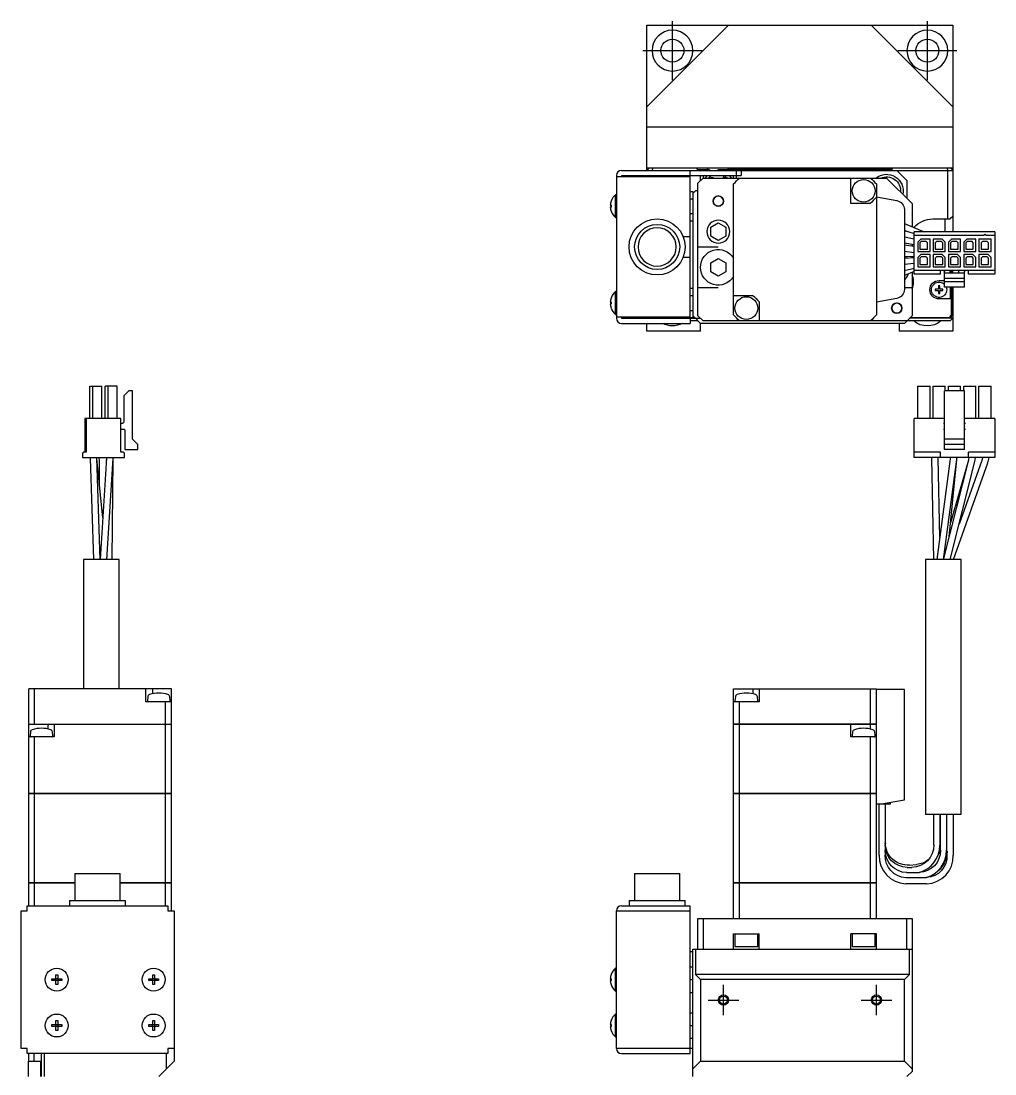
# Model space of a CAD drawing. Extents: x 0 to 511, y -8 to 480.
# Drawn here: x 28.5 to 219.5, y 273.6 to 480.1 of the extents above; entities that cross this region are included whole.
import ezdxf

# ---------------------------------------------------------------- set-up
doc = ezdxf.new("R2010")
doc.units = 0
doc.header["$LTSCALE"] = 0.5
doc.linetypes.add('CENTER', pattern=[50.8, 31.75, -6.35, 6.35, -6.35])
for name, color, linetype in [('MSM_CENTER', 1, 'CENTER'), ('MSM_CONTINUOUS', 7, 'CONTINUOUS'), ('MSM_NARROW', 5, 'CONTINUOUS')]:
    doc.layers.add(name, color=color, linetype=linetype)

msp = doc.modelspace()

# ---------------------------------------------------------------- linework, layer by layer
at = {"layer": 'MSM_CENTER'}
for p, q in [((156.25, 468.45), (156.25, 480.05)), ((206.25, 468.45), (206.25, 480.05)), ((150.45, 474.25), (162.05, 474.25)), ((200.45, 474.25), (212.05, 474.25)), ((166.25, 285.05), (166.25, 291.05)), ((196.25, 285.05), (196.25, 291.05)), ((163.25, 288.05), (169.25, 288.05)), ((193.25, 288.05), (199.25, 288.05))]:
    msp.add_line(p, q, dxfattribs=at)
at = {"layer": 'MSM_CONTINUOUS'}
for p, q in [((151.25, 463.25), (167.25, 479.25)), ((151.25, 450.75), (151.25, 479.25)), ((151.25, 479.25), (211.25, 479.25)), ((195.25, 479.25), (211.25, 463.25)), ((211.25, 479.25), (211.25, 438.72)), ((211.25, 459.25), (151.25, 459.25)), ((146.25, 450.75), (211.25, 450.75)), ((151.25, 451.25), (211.25, 451.25)), ((152.25, 450.75), (152.46, 451.25)), ((159.75, 449.75), (159.75, 450.75)), ((161.25, 450.95), (160.95, 451.25)), ((161.25, 450.95), (161.25, 450.75)), ((161.25, 450.95), (163.45, 450.95)), ((162.95, 451.25), (163.25, 450.95)), ((163.45, 450.95), (163.65, 450.75)), ((166.95, 450.85), (165.15, 450.85)), ((165.15, 450.85), (165.15, 450.75)), ((167.05, 450.95), (166.85, 450.75)), ((199.25, 450.95), (167.05, 450.95)), ((168.55, 450.95), (168.35, 450.75)), ((168.55, 450.95), (168.35, 450.75)), ((168.75, 450.75), (168.75, 449.25)), ((169.75, 450.75), (169.75, 449.75)), ((199.25, 450.95), (199.55, 451.25)), ((202.25, 448.75), (200.25, 450.75)), ((210.05, 451.25), (210.25, 450.75)), ((210.25, 441.25), (210.25, 450.75)), ((145.25, 449.75), (145.25, 421.75)), ((145.25, 449.55), (159.75, 449.55)), ((146.25, 449.75), (169.75, 449.75)), ((146.25, 449.75), (146.25, 449.55)), ((151.25, 449.55), (151.25, 449.75)), ((152.25, 449.75), (152.05, 449.55)), ((159.75, 421.95), (159.75, 449.55)), ((162.25, 449.25), (161.25, 448.25)), ((161.25, 422.25), (161.25, 448.25)), ((161.75, 448.75), (161.75, 449.75)), ((162.25, 449.75), (162.25, 449.25)), ((162.25, 449.25), (198.25, 449.25)), ((162.65, 449.25), (163.15, 449.75)), ((163.82, 449.75), (163.35, 449.25)), ((163.75, 449.75), (163.75, 449.68)), ((166.34, 449.46), (166.45, 449.35)), ((166.75, 449.35), (166.45, 449.35)), ((166.45, 449.35), (166.45, 449.34)), ((166.75, 449.34), (166.75, 449.75)), ((167.35, 449.75), (167.85, 449.25)), ((168.25, 449.25), (168.25, 449.75)), ((191.25, 444.25), (191.25, 449.25)), ((203.25, 444.25), (198.25, 449.25)), ((202.25, 448.75), (202.25, 445.25)), ((159.75, 446.64), (160.25, 446.64)), ((160.75, 446.75), (160.25, 446.25)), ((160.25, 446.64), (160.25, 421.87)), ((161.25, 446.75), (160.75, 446.75)), ((168.25, 422.41), (168.25, 448.1)), ((196.25, 448.1), (196.25, 422.41)), ((144.22, 444.73), (144.22, 444.73)), ((145.07, 441.5), (145.07, 446)), ((145.25, 446), (145.07, 446)), ((159.75, 445.2), (160.25, 445.2)), ((195, 444.25), (191.25, 444.25)), ((196.25, 445.55), (200.27, 444.84)), ((203.25, 444.25), (203.25, 439.72)), ((144.06, 443.93), (144.22, 443.93)), ((144.22, 443.57), (144.06, 443.57)), ((144.22, 443.93), (144.22, 443.57)), ((144.22, 442.78), (144.22, 442.78)), ((159.75, 442.31), (160.25, 442.31)), ((201.75, 443.07), (201.75, 427.43)), ((145.07, 441.5), (145.25, 441.5)), ((159.75, 440.87), (160.25, 440.87)), ((163.75, 439.62), (165.25, 440.48)), ((165.25, 440.48), (166.75, 439.62)), ((201.75, 440.36), (205.6, 438.72)), ((207.35, 441.25), (210.75, 441.25)), ((209.75, 438.72), (209.75, 441.25)), ((211.25, 441.75), (210.75, 441.25)), ((163.75, 437.89), (163.75, 439.62)), ((165.25, 437.02), (163.75, 437.89)), ((166.75, 437.89), (165.25, 437.02)), ((166.75, 439.62), (166.75, 437.89)), ((201.75, 438.99), (203.65, 438.38)), ((201.77, 439.05), (202.38, 438.78)), ((219.5, 438.72), (203.65, 438.72)), ((203.65, 430.44), (203.65, 438.72)), ((217.42, 438.01), (203.65, 438.01)), ((217.42, 438.01), (217.42, 438.11)), ((217.72, 438.11), (217.72, 438.01)), ((219.5, 438.01), (217.72, 438.01)), ((219.5, 438.72), (219.5, 430.44)), ((159.75, 437.75), (158.38, 437.75)), ((161.25, 435.75), (165.25, 435.75)), ((201.75, 437.73), (203.65, 437.37)), ((203.65, 436.14), (201.75, 436.51)), ((203.65, 435.85), (201.75, 436.13)), ((203.25, 436.22), (203.25, 435.91)), ((204.97, 437.28), (204.37, 436.68)), ((204.37, 436.68), (204.37, 434.88)), ((205.04, 436.83), (204.79, 436.58)), ((204.79, 436.58), (204.79, 435.33)), ((206.77, 437.28), (204.97, 437.28)), ((206.01, 436.83), (205.04, 436.83)), ((206.26, 436.58), (206.01, 436.83)), ((206.26, 435.33), (206.26, 436.58)), ((206.77, 434.88), (206.77, 437.28)), ((209.17, 437.28), (207.37, 437.28)), ((207.37, 437.28), (207.37, 434.88)), ((208.04, 436.83), (207.79, 436.58)), ((207.79, 436.58), (207.79, 435.33)), ((209.01, 436.83), (208.04, 436.83)), ((209.26, 436.58), (209.01, 436.83)), ((209.17, 437.28), (209.77, 436.68)), ((209.26, 435.33), (209.26, 436.58)), ((209.77, 434.88), (209.77, 436.68)), ((210.97, 437.28), (210.37, 436.68)), ((210.37, 436.68), (210.37, 434.88)), ((211.04, 436.83), (210.79, 436.58)), ((210.79, 436.58), (210.79, 435.33)), ((212.77, 437.28), (210.97, 437.28)), ((212.01, 436.83), (211.04, 436.83)), ((212.26, 436.58), (212.01, 436.83)), ((212.26, 435.33), (212.26, 436.58)), ((212.77, 434.88), (212.77, 437.28)), ((213.97, 437.28), (213.37, 436.68)), ((213.37, 436.68), (213.37, 434.88)), ((214.04, 436.83), (213.79, 436.58)), ((213.79, 436.58), (213.79, 435.33)), ((215.77, 437.28), (213.97, 437.28)), ((215.01, 436.83), (214.04, 436.83)), ((215.26, 436.58), (215.01, 436.83)), ((215.26, 435.33), (215.26, 436.58)), ((215.77, 434.88), (215.77, 437.28)), ((218.77, 437.28), (216.37, 437.28)), ((216.37, 437.28), (216.37, 434.88)), ((217.04, 436.83), (216.79, 436.58)), ((216.79, 436.58), (216.79, 435.33)), ((218.01, 436.83), (217.04, 436.83)), ((218.26, 436.58), (218.01, 436.83)), ((218.26, 435.33), (218.26, 436.58)), ((218.77, 434.88), (218.77, 437.28)), ((158.38, 433.75), (159.75, 433.75)), ((201.75, 434.92), (203.65, 434.64)), ((203.65, 433.88), (201.75, 433.84)), ((201.75, 433.52), (203.65, 433.68)), ((203.25, 433.65), (203.25, 433.87)), ((203.48, 433.88), (203.48, 433.67)), ((204.37, 434.88), (206.77, 434.88)), ((204.37, 433.68), (204.97, 434.28)), ((204.37, 433.68), (204.37, 431.88)), ((204.79, 435.33), (206.26, 435.33)), ((205.04, 433.83), (204.79, 433.58)), ((206.77, 434.28), (204.97, 434.28)), ((206.01, 433.83), (205.04, 433.83)), ((206.26, 433.58), (206.01, 433.83)), ((206.77, 431.88), (206.77, 434.28)), ((207.37, 434.88), (209.77, 434.88)), ((209.17, 434.28), (207.37, 434.28)), ((207.37, 434.28), (207.37, 431.88)), ((207.79, 435.33), (209.26, 435.33)), ((208.04, 433.83), (207.79, 433.58)), ((209.01, 433.83), (208.04, 433.83)), ((209.26, 433.58), (209.01, 433.83)), ((209.77, 433.68), (209.17, 434.28)), ((209.77, 431.88), (209.77, 433.68)), ((210.37, 434.88), (212.77, 434.88)), ((210.37, 434.28), (210.37, 431.88)), ((212.17, 434.28), (210.37, 434.28)), ((210.79, 435.33), (212.26, 435.33)), ((211.04, 433.83), (210.79, 433.58)), ((212.01, 433.83), (211.04, 433.83)), ((212.26, 433.58), (212.01, 433.83)), ((212.77, 433.68), (212.17, 434.28)), ((212.77, 431.88), (212.77, 433.68)), ((213.37, 434.88), (215.77, 434.88)), ((213.37, 434.28), (213.37, 431.88)), ((215.17, 434.28), (213.37, 434.28)), ((213.79, 435.33), (215.26, 435.33)), ((214.04, 433.83), (213.79, 433.58)), ((215.01, 433.83), (214.04, 433.83)), ((215.26, 433.58), (215.01, 433.83)), ((215.77, 433.68), (215.17, 434.28)), ((215.77, 431.88), (215.77, 433.68)), ((216.37, 434.88), (218.77, 434.88)), ((216.37, 434.28), (216.37, 431.88)), ((218.17, 434.28), (216.37, 434.28)), ((216.79, 435.33), (218.26, 435.33)), ((217.04, 433.83), (216.79, 433.58)), ((218.01, 433.83), (217.04, 433.83)), ((218.26, 433.58), (218.01, 433.83)), ((218.77, 433.68), (218.17, 434.28)), ((218.77, 431.88), (218.77, 433.68)), ((163.75, 432.62), (165.25, 433.48)), ((163.75, 430.89), (163.75, 432.62)), ((165.25, 433.48), (166.75, 432.62)), ((166.75, 432.62), (166.75, 430.89)), ((203.65, 432.48), (201.75, 432.32)), ((204.37, 431.88), (206.77, 431.88)), ((204.79, 433.58), (204.79, 432.33)), ((204.79, 432.33), (206.26, 432.33)), ((206.26, 432.33), (206.26, 433.58)), ((207.37, 431.88), (209.77, 431.88)), ((207.79, 433.58), (207.79, 432.33)), ((207.79, 432.33), (209.26, 432.33)), ((209.26, 432.33), (209.26, 433.58)), ((210.37, 431.88), (212.77, 431.88)), ((210.79, 433.58), (210.79, 432.33)), ((210.79, 432.33), (212.26, 432.33)), ((212.26, 432.33), (212.26, 433.58)), ((213.37, 431.88), (215.77, 431.88)), ((213.79, 433.58), (213.79, 432.33)), ((213.79, 432.33), (215.26, 432.33)), ((215.26, 432.33), (215.26, 433.58)), ((216.37, 431.88), (218.77, 431.88)), ((216.79, 433.58), (216.79, 432.33)), ((216.79, 432.33), (218.26, 432.33)), ((218.26, 432.33), (218.26, 433.58)), ((165.25, 430.02), (163.75, 430.89)), ((166.75, 430.89), (165.25, 430.02)), ((203.65, 431.5), (201.75, 431.09)), ((203.65, 430.96), (201.75, 430.15)), ((203.25, 430.79), (203.25, 422.25)), ((219.5, 431.15), (203.65, 431.15)), ((208.84, 430.44), (203.65, 430.44)), ((208.84, 430.44), (208.84, 431.15)), ((209.64, 427.87), (209.64, 430.9)), ((213.5, 430.59), (209.64, 430.59)), ((213.5, 429.59), (209.64, 429.59)), ((210.75, 430.59), (210.75, 431.15)), ((211, 430.59), (211, 431.15)), ((211.05, 430.9), (211, 430.9)), ((211.05, 430.59), (211.05, 431.15)), ((211.25, 430.59), (211.25, 431.15)), ((212.4, 430.59), (212.4, 431.15)), ((213.5, 427.87), (213.5, 430.9)), ((214.3, 430.44), (214.3, 431.15)), ((219.5, 430.44), (214.3, 430.44)), ((159.75, 427.64), (160.25, 427.64)), ((165.25, 427.75), (161.25, 427.75)), ((203.25, 427.75), (201.75, 427.75)), ((203.48, 429.49), (203.48, 428.32)), ((208.43, 427.48), (207.8, 427.48)), ((207.8, 427.48), (207.8, 427.23)), ((208.68, 428.1), (208.43, 428.1)), ((208.43, 428.1), (208.43, 427.48)), ((208.55, 429.15), (209.64, 429.15)), ((208.68, 427.48), (208.68, 428.1)), ((209.3, 427.48), (208.68, 427.48)), ((209.3, 427.23), (209.3, 427.48)), ((213.5, 428.89), (209.64, 428.89)), ((213.5, 427.87), (209.64, 427.87)), ((210.8, 425.55), (210.8, 427.87)), ((211.05, 422.25), (211.05, 427.87)), ((211.25, 427.87), (211.25, 419.25)), ((144.22, 425.73), (144.22, 425.73)), ((145.07, 422.5), (145.07, 427)), ((145.25, 427), (145.07, 427)), ((159.75, 426.2), (160.25, 426.2)), ((168.25, 426.25), (172, 426.25)), ((200.27, 425.66), (196.25, 424.95)), ((207.8, 427.23), (208.43, 427.23)), ((208.43, 427.23), (208.43, 426.6)), ((208.43, 426.6), (208.68, 426.6)), ((211, 425.55), (208.55, 425.55)), ((208.68, 426.6), (208.68, 427.23)), ((208.68, 427.23), (209.3, 427.23)), ((211, 422.35), (211, 425.55)), ((144.06, 424.93), (144.22, 424.93)), ((144.22, 424.57), (144.06, 424.57)), ((144.22, 424.93), (144.22, 424.57)), ((144.22, 423.78), (144.22, 423.78)), ((173.25, 425), (173.25, 421.25)), ((145.07, 422.5), (145.25, 422.5)), ((159.75, 421.95), (145.25, 421.95)), ((146.25, 421.95), (146.25, 421.75)), ((146.25, 421.87), (160.25, 421.87)), ((146.25, 421.75), (161.75, 421.75)), ((151.25, 421.87), (151.25, 421.75)), ((151.95, 421.75), (151.84, 421.87)), ((152, 421.85), (151.99, 421.87)), ((160.65, 421.85), (152, 421.85)), ((159.75, 423.31), (160.25, 423.31)), ((159.75, 421.75), (159.75, 420.75)), ((160.25, 422.25), (160.75, 421.75)), ((160.75, 421.75), (161.75, 420.75)), ((161.25, 422.25), (162.25, 421.25)), ((201.75, 420.75), (203.25, 422.25)), ((211.25, 421.75), (202.75, 421.75)), ((210.5, 421.85), (202.85, 421.85)), ((210.5, 421.85), (211, 422.35)), ((210.55, 421.75), (211.05, 422.25)), ((210.75, 421.25), (211.25, 421.75)), ((146.25, 420.75), (159.75, 420.75)), ((151.25, 419.25), (151.25, 420.75)), ((161.75, 419.25), (151.25, 419.25)), ((161.25, 421.25), (159.75, 421.25)), ((161.75, 419.25), (161.75, 420.75)), ((201.75, 420.75), (161.75, 420.75)), ((210.75, 421.25), (162.25, 421.25)), ((200.75, 420.75), (200.75, 419.25)), ((211.25, 419.25), (200.75, 419.25)), ((41.97, 402.1), (41.97, 408.45)), ((41.97, 408.45), (44.37, 408.45)), ((42.57, 402.1), (42.57, 408.45)), ((44.37, 402.1), (44.37, 408.45)), ((44.97, 402.1), (44.97, 408.45)), ((47.37, 408.45), (44.97, 408.45)), ((45.57, 402.1), (45.57, 408.45)), ((47.37, 402.1), (47.37, 408.45)), ((49.66, 407.56), (48.66, 406.56)), ((50.36, 407.56), (49.66, 407.56)), ((50.36, 398.02), (50.36, 407.56)), ((204.37, 402.1), (204.37, 408.45)), ((204.37, 408.45), (206.77, 408.45)), ((206.77, 402.1), (206.77, 408.45)), ((207.37, 402.1), (207.37, 408.45)), ((207.37, 408.45), (209.77, 408.45)), ((209.64, 396), (209.64, 407.56)), ((213.5, 407.56), (209.64, 407.56)), ((209.77, 407.56), (209.77, 408.45)), ((210.37, 408.45), (212.77, 408.45)), ((210.37, 407.56), (210.37, 408.45)), ((212.77, 407.56), (212.77, 408.45)), ((213.37, 407.56), (213.37, 408.45)), ((213.37, 408.45), (215.77, 408.45)), ((213.5, 396), (213.5, 407.56)), ((215.77, 402.1), (215.77, 408.45)), ((216.37, 408.45), (218.77, 408.45)), ((216.37, 402.1), (216.37, 408.45)), ((218.77, 402.1), (218.77, 408.45)), ((48.66, 406.56), (48.66, 401.43)), ((48.1, 402.1), (40.99, 402.1)), ((40.99, 402.1), (40.99, 395.47)), ((41.24, 402.1), (41.24, 395.47)), ((48.1, 395.47), (48.1, 402.1)), ((48.38, 401.15), (48.1, 401.15)), ((203.65, 394.45), (203.65, 402.1)), ((209.64, 402.1), (203.65, 402.1)), ((209.64, 401.15), (209.39, 401.15)), ((219.5, 402.1), (213.5, 402.1)), ((213.75, 401.15), (213.5, 401.15)), ((219.5, 402.1), (219.5, 394.45)), ((48.1, 400), (48.7, 400)), ((48.85, 399.85), (48.85, 396)), ((209.39, 400), (209.64, 400)), ((213.5, 400), (213.75, 400)), ((51.38, 397), (50.36, 398.02)), ((51.38, 396), (51.38, 397)), ((213.5, 398.02), (209.64, 398.02)), ((213.5, 397), (209.64, 397)), ((40.53, 395.17), (40.53, 394.45)), ((40.53, 394.45), (48.81, 394.45)), ((41.24, 395.47), (40.83, 395.47)), ((42.05, 394.45), (42.06, 394.33)), ((43.35, 394.38), (43.35, 394.45)), ((43.38, 394.17), (43.36, 394.45)), ((43.86, 393.78), (43.85, 394.45)), ((45.24, 394.45), (45.2, 393.67)), ((45.25, 394.45), (45.24, 394.33)), ((46.54, 394.25), (46.55, 394.45)), ((46.55, 394.12), (46.55, 394.45)), ((48.51, 395.47), (48.1, 395.47)), ((48.81, 394.45), (48.81, 395.17)), ((48.85, 396), (51.38, 396)), ((208.84, 395.47), (203.65, 395.47)), ((219.5, 394.45), (203.65, 394.45)), ((207.05, 394.45), (207.05, 394.34)), ((207.05, 394.45), (207.06, 394.27)), ((208.36, 394.3), (208.35, 394.45)), ((208.84, 394.45), (208.84, 395.47)), ((213.5, 396), (209.64, 396)), ((210.74, 394.45), (210.71, 394.21)), ((212, 394.04), (212.04, 394.45)), ((212.02, 394.04), (212.04, 394.45)), ((214.4, 394.45), (214.29, 393.96)), ((219.5, 395.47), (214.3, 395.47)), ((214.3, 394.45), (214.3, 395.47)), ((214.41, 394.45), (214.32, 394.01)), ((215.58, 393.69), (215.72, 394.45)), ((217.07, 394.45), (216.9, 393.85)), ((218.12, 393.41), (218.39, 394.45)), ((218.13, 393.42), (218.39, 394.45)), ((42.06, 394.33), (42.7, 374.45)), ((44, 374.45), (43.35, 394.38)), ((44.51, 382.6), (43.38, 394.17)), ((43.89, 388.93), (43.86, 393.78)), ((45.24, 394.33), (44, 374.47)), ((45.3, 374.45), (46.54, 394.25)), ((46.4, 374.45), (46.55, 394.12)), ((207.05, 394.34), (207.45, 374.45)), ((210.71, 394.21), (208.1, 374.45)), ((208.67, 378.75), (208.36, 394.3)), ((209.41, 374.45), (212, 394.04)), ((214.32, 394.01), (209.44, 374.67)), ((210.5, 378.87), (212.02, 394.04)), ((210.72, 374.45), (215.58, 393.69)), ((214.29, 393.96), (210.77, 381.63)), ((211.39, 374.45), (218.13, 393.42)), ((216.9, 393.85), (212.47, 381.38)), ((47.77, 374.45), (40.77, 374.45)), ((40.77, 374.45), (40.77, 349.05)), ((47.77, 349.05), (47.77, 374.45)), ((212.9, 374.45), (205.9, 374.45)), ((205.9, 374.45), (205.9, 324.45)), ((212.9, 324.45), (212.9, 374.45)), ((30, 342.16), (30, 349.05)), ((58, 349.05), (30, 349.05)), ((31.15, 342.16), (31.15, 349.05)), ((53, 346.55), (53, 349.05)), ((54.25, 349.05), (54.25, 348.11)), ((58, 342.16), (58, 349.05)), ((168.25, 342.16), (168.25, 349.05)), ((168.25, 349.05), (196.25, 349.05)), ((172, 349.05), (172, 348.11)), ((173.25, 349.05), (173.25, 346.55)), ((195.1, 342.16), (195.1, 349.05)), ((196.25, 311.05), (196.25, 349.05)), ((53.34, 347.53), (53.27, 346.76)), ((57.73, 346.76), (57.66, 347.53)), ((168.59, 347.53), (168.52, 346.76)), ((172.98, 346.76), (172.92, 347.53)), ((201.75, 348.95), (196.25, 348.95)), ((201.75, 327.31), (201.75, 348.95)), ((58, 346.55), (53, 346.55)), ((56.85, 342.16), (56.85, 346.55)), ((173.25, 346.55), (168.25, 346.55)), ((169.41, 342.16), (169.41, 346.55)), ((30, 342.16), (58, 342.16)), ((30, 328.55), (30, 342.15)), ((30, 342.15), (58, 342.15)), ((30.01, 342.15), (30.01, 342.16)), ((31.16, 342.15), (31.16, 342.16)), ((33.75, 342.15), (33.75, 341.22)), ((35, 342.15), (35, 339.65)), ((56.84, 342.15), (56.84, 342.16)), ((56.85, 328.55), (56.85, 342.15)), ((57.99, 342.15), (57.99, 342.16)), ((58, 328.55), (58, 342.15)), ((168.25, 342.16), (196.25, 342.16)), ((168.25, 328.55), (168.25, 342.15)), ((196.25, 342.15), (168.25, 342.15)), ((168.26, 342.15), (168.26, 342.16)), ((169.41, 342.15), (169.41, 342.16)), ((169.41, 328.55), (169.41, 342.15)), ((191.25, 339.65), (191.25, 342.15)), ((195, 342.15), (195, 341.22)), ((195.1, 342.15), (195.1, 342.16)), ((196.24, 342.15), (196.24, 342.16)), ((35, 339.65), (30, 339.65)), ((30.34, 340.64), (30.27, 339.87)), ((31.15, 328.55), (31.15, 339.65)), ((34.73, 339.87), (34.66, 340.64)), ((196.25, 339.65), (191.25, 339.65)), ((191.59, 340.64), (191.52, 339.87)), ((195.1, 328.55), (195.1, 339.65)), ((195.98, 339.87), (195.92, 340.64)), ((30, 328.55), (58, 328.55)), ((30, 311.05), (30, 328.54)), ((58, 328.54), (30, 328.54)), ((30.01, 328.55), (30.01, 328.54)), ((31.15, 311.05), (31.15, 328.54)), ((31.16, 328.55), (31.16, 328.54)), ((56.84, 328.55), (56.84, 328.54)), ((56.85, 311.05), (56.85, 328.54)), ((57.99, 328.55), (57.99, 328.54)), ((58, 311.05), (58, 328.54)), ((168.25, 328.55), (196.25, 328.55)), ((168.25, 311.05), (168.25, 328.54)), ((196.25, 328.54), (168.25, 328.54)), ((168.26, 328.55), (168.26, 328.54)), ((169.41, 328.55), (169.41, 328.54)), ((169.41, 311.05), (169.41, 328.54)), ((195.1, 328.55), (195.1, 328.54)), ((195.1, 311.05), (195.1, 328.54)), ((196.24, 328.55), (196.24, 328.54)), ((199.05, 326.45), (196.25, 326.45)), ((196.8, 316.45), (196.8, 326.45)), ((196.85, 326.45), (201.75, 327.31)), ((198, 326.45), (198, 316.45)), ((199.05, 326.45), (199.05, 326.84)), ((212.9, 324.45), (205.9, 324.45)), ((207.5, 318.45), (207.5, 324.45)), ((208.7, 324.45), (208.7, 317.45)), ((208.8, 317.45), (208.8, 324.45)), ((210, 324.45), (210, 317.45)), ((210.1, 316.45), (210.1, 324.45)), ((211.3, 324.45), (211.3, 316.45)), ((198, 318.93), (198.01, 318.69)), ((208.65, 316.74), (208.64, 316.71)), ((208.64, 316.71), (208.65, 316.74)), ((208.65, 316.74), (208.8, 317.95)), ((208.7, 317.45), (208.65, 316.74)), ((202.31, 314.05), (203.19, 314.05)), ((202.77, 314.53), (204.15, 314.65)), ((39.07, 312.85), (47.92, 312.85)), ((39.07, 312.85), (39.07, 307.55)), ((47.92, 307.55), (47.92, 312.85)), ((148.83, 312.85), (157.68, 312.85)), ((148.83, 312.85), (148.83, 307.55)), ((157.68, 307.55), (157.68, 312.85)), ((202, 312.05), (206.1, 312.05)), ((202.16, 313.05), (204.64, 313.05)), ((206.1, 312.06), (206.06, 312.05)), ((30, 311.05), (39.07, 311.05)), ((30, 306.55), (30, 311.04)), ((39.07, 311.04), (30, 311.04)), ((30.01, 311.05), (30.01, 311.04)), ((31.15, 306.55), (31.15, 311.04)), ((31.16, 311.05), (31.16, 311.04)), ((47.92, 311.05), (58, 311.05)), ((58, 311.04), (47.92, 311.04)), ((56.84, 311.05), (56.84, 311.04)), ((56.85, 306.55), (56.85, 311.04)), ((57.99, 311.05), (57.99, 311.04)), ((58, 305.55), (58, 311.04)), ((168.25, 311.05), (196.25, 311.05)), ((168.25, 304.05), (168.25, 311.04)), ((196.25, 311.04), (168.25, 311.04)), ((168.26, 311.05), (168.26, 311.04)), ((169.41, 311.05), (169.41, 311.04)), ((169.41, 304.05), (169.41, 311.04)), ((195.1, 311.05), (195.1, 311.04)), ((195.1, 304.05), (195.1, 311.04)), ((196.24, 311.05), (196.24, 311.04)), ((196.25, 304.05), (196.25, 311.04)), ((206.1, 310.85), (202, 310.85)), ((29.7, 306.55), (57.3, 306.55)), ((29.7, 305.55), (29.7, 306.55)), ((38, 307.55), (49, 307.55)), ((38, 307.55), (38, 306.55)), ((49, 306.55), (49, 307.55)), ((57.3, 306.55), (57.3, 305.55)), ((146.25, 306.55), (159.75, 306.55)), ((147.75, 307.55), (158.75, 307.55)), ((147.75, 307.55), (147.75, 306.55)), ((158.75, 306.55), (158.75, 307.55)), ((159.75, 277.55), (159.75, 306.55)), ((28.5, 278.55), (28.5, 305.55)), ((28.5, 305.55), (29.7, 305.55)), ((57.3, 305.55), (58.5, 305.55)), ((58.5, 305.55), (58.5, 276.05)), ((145.25, 278.55), (145.25, 305.55)), ((145.25, 305.55), (159.75, 305.55)), ((161.25, 298.05), (161.25, 304.05)), ((161.25, 304.05), (203.25, 304.05)), ((162.25, 304.05), (162.25, 298.05)), ((202.25, 298.05), (202.25, 304.05)), ((203.25, 304.05), (203.25, 274.05)), ((168.25, 301.05), (173.25, 301.05)), ((168.25, 298.05), (168.25, 301.05)), ((168.5, 301.05), (168.5, 298.55)), ((173, 298.55), (173, 301.05)), ((173.25, 298.05), (173.25, 301.05)), ((196.25, 301.05), (191.25, 301.05)), ((191.25, 298.05), (191.25, 301.05)), ((191.5, 301.05), (191.5, 298.55)), ((196, 298.55), (196, 301.05)), ((196.25, 298.05), (196.25, 301.05)), ((159.75, 297.55), (160.25, 297.55)), ((160.25, 273.05), (160.25, 298.05)), ((160.25, 298.05), (203.25, 298.05)), ((160.75, 298.05), (160.75, 293.05)), ((168.5, 298.55), (173, 298.55)), ((191.5, 298.55), (196, 298.55)), ((202.75, 293.05), (202.75, 298.05)), ((145.07, 289.8), (145.07, 294.3)), ((145.25, 294.3), (145.07, 294.3)), ((159.75, 294.55), (160.25, 294.55)), ((34.53, 291.87), (34.53, 292.23)), ((34.53, 292.23), (35.32, 292.23)), ((35.32, 291.87), (34.53, 291.87)), ((35.3, 291.87), (35.3, 292.23)), ((35.32, 293.02), (35.68, 293.02)), ((35.32, 292.23), (35.32, 293.02)), ((35.32, 292.25), (35.68, 292.25)), ((35.32, 291.08), (35.32, 291.87)), ((35.68, 291.85), (35.32, 291.85)), ((35.68, 293.02), (35.68, 292.23)), ((35.68, 292.23), (36.47, 292.23)), ((35.68, 291.87), (35.68, 291.08)), ((36.47, 291.87), (35.68, 291.87)), ((35.7, 292.23), (35.7, 291.87)), ((36.47, 292.23), (36.47, 291.87)), ((53.53, 291.87), (53.53, 292.23)), ((53.53, 292.23), (54.32, 292.23)), ((54.32, 291.87), (53.53, 291.87)), ((54.3, 291.87), (54.3, 292.23)), ((54.32, 293.02), (54.68, 293.02)), ((54.32, 292.23), (54.32, 293.02)), ((54.32, 292.25), (54.68, 292.25)), ((54.32, 291.08), (54.32, 291.87)), ((54.68, 291.85), (54.32, 291.85)), ((54.68, 293.02), (54.68, 292.23)), ((54.68, 292.23), (55.47, 292.23)), ((55.47, 291.87), (54.68, 291.87)), ((54.68, 291.87), (54.68, 291.08)), ((54.7, 292.23), (54.7, 291.87)), ((55.47, 292.23), (55.47, 291.87)), ((144.06, 292.23), (144.22, 292.23)), ((144.22, 291.87), (144.06, 291.87)), ((144.22, 293.03), (144.22, 293.02)), ((144.22, 292.23), (144.22, 291.87)), ((159.75, 292.05), (160.25, 292.05)), ((160.75, 293.05), (161.75, 292.05)), ((202.75, 293.05), (160.75, 293.05)), ((161.75, 292.05), (161.75, 276.05)), ((201.75, 292.05), (161.75, 292.05)), ((201.75, 292.05), (202.75, 293.05)), ((201.75, 276.05), (201.75, 292.05)), ((35.68, 291.08), (35.32, 291.08)), ((54.68, 291.08), (54.32, 291.08)), ((144.22, 291.08), (144.22, 291.07)), ((145.07, 289.8), (145.25, 289.8)), ((159.75, 289.55), (160.25, 289.55)), ((145.07, 280.8), (145.07, 285.3)), ((145.25, 285.3), (145.07, 285.3)), ((159.75, 285.55), (160.25, 285.55)), ((34.53, 283.23), (35.32, 283.23)), ((34.53, 282.87), (34.53, 283.23)), ((35.3, 282.87), (35.3, 283.23)), ((35.32, 284.02), (35.68, 284.02)), ((35.32, 283.23), (35.32, 284.02)), ((35.32, 283.25), (35.68, 283.25)), ((35.68, 284.02), (35.68, 283.23)), ((35.68, 283.23), (36.47, 283.23)), ((35.7, 283.23), (35.7, 282.87)), ((36.47, 283.23), (36.47, 282.87)), ((53.53, 283.23), (54.32, 283.23)), ((53.53, 282.87), (53.53, 283.23)), ((54.3, 282.87), (54.3, 283.23)), ((54.32, 284.02), (54.68, 284.02)), ((54.32, 283.23), (54.32, 284.02)), ((54.32, 283.25), (54.68, 283.25)), ((54.68, 284.02), (54.68, 283.23)), ((54.68, 283.23), (55.47, 283.23)), ((54.7, 283.23), (54.7, 282.87)), ((55.47, 283.23), (55.47, 282.87)), ((144.06, 283.23), (144.22, 283.23)), ((144.22, 284.03), (144.22, 284.02)), ((144.22, 283.23), (144.22, 282.87)), ((159.75, 283.05), (160.25, 283.05)), ((35.32, 282.87), (34.53, 282.87)), ((35.32, 282.08), (35.32, 282.87)), ((35.68, 282.85), (35.32, 282.85)), ((35.68, 282.08), (35.32, 282.08)), ((35.68, 282.87), (35.68, 282.08)), ((36.47, 282.87), (35.68, 282.87)), ((54.32, 282.87), (53.53, 282.87)), ((54.32, 282.08), (54.32, 282.87)), ((54.68, 282.85), (54.32, 282.85)), ((54.68, 282.08), (54.32, 282.08)), ((55.47, 282.87), (54.68, 282.87)), ((54.68, 282.87), (54.68, 282.08)), ((144.22, 282.87), (144.06, 282.87)), ((144.22, 282.08), (144.22, 282.07)), ((145.07, 280.8), (145.25, 280.8)), ((159.75, 280.55), (160.25, 280.55)), ((29.7, 278.55), (28.5, 278.55)), ((29.7, 277.55), (29.7, 278.55)), ((57.3, 277.55), (29.7, 277.55)), ((30, 276.05), (30, 277.55)), ((31, 277.55), (31, 276.05)), ((32.5, 273.05), (32.5, 277.55)), ((33, 277.55), (33, 273.05)), ((57, 274.55), (57, 277.55)), ((58.5, 278.55), (57.3, 278.55)), ((57.3, 278.55), (57.3, 277.55)), ((160.25, 278.55), (145.25, 278.55)), ((146.25, 277.55), (159.75, 277.55)), ((29.9, 276.05), (32.4, 276.05)), ((29.9, 276.05), (29.9, 273.05)), ((32.4, 273.05), (32.4, 276.05)), ((55.5, 273.05), (58.5, 276.05)), ((160.25, 274.55), (161.75, 276.05)), ((161.75, 276.05), (201.75, 276.05)), ((201.75, 276.05), (203.25, 274.55)), ((202.25, 273.05), (203.25, 274.05))]:
    msp.add_line(p, q, dxfattribs=at)
at = {"layer": 'MSM_CONTINUOUS', "extrusion": (0, 0, -1)}
for centre, radius in [((-156.25, 474.25), 4), ((-206.25, 474.25), 4), ((-165.25, 444.75), 1), ((-165.25, 438.75), 2.25), ((-153.25, 435.75), 3.75), ((-200.25, 423.75), 1)]:
    msp.add_circle(centre, radius, dxfattribs=at)
at = {"layer": 'MSM_CONTINUOUS'}
for centre, radius in [((156.25, 474.25), 2.25), ((206.25, 474.25), 2.25), ((193.75, 446.75), 2.23), ((165.25, 444.75), 1.01), ((153.25, 435.75), 5.5), ((153.25, 435.75), 4.42), ((170.75, 423.75), 2.23), ((200.25, 423.75), 1.01), ((35.5, 292.05), 2.25), ((54.5, 292.05), 2.25), ((166.25, 288.05), 0.783), ((196.25, 288.05), 0.783), ((35.5, 283.05), 2.25), ((54.5, 283.05), 2.25)]:
    msp.add_circle(centre, radius, dxfattribs=at)
for centre, radius, start, end in [((146.25, 449.75), 1, 90, 180), ((152.75, 449.75), 1.8, 123.5573, 146.251), ((209.75, 449.75), 1.8, 33.5573, 56.4427), ((163.9, 448.1), 1.25, 66.9261, 113.0739), ((166.6, 448.1), 1.25, 66.9261, 113.0739), ((165.1, 449.3), 1.25, 1.132, 21.1002), ((147.05, 443.75), 2.99, 161.0315, 176.554), ((147.05, 443.75), 3, 131.4096, 160.9979), ((147.05, 443.75), 2.99, 183.446, 198.9685), ((147.05, 443.75), 3, 199.0021, 228.5904), ((202.18, 429.49), 1.3, 0, 34.5882), ((201.68, 428.32), 1.8, 330.7307, 0), ((147.05, 424.75), 2.99, 161.0315, 176.554), ((147.05, 424.75), 3, 131.4096, 160.9979), ((147.05, 424.75), 2.99, 183.446, 198.9685), ((147.05, 424.75), 3, 199.0021, 228.5904), ((146.25, 421.75), 1, 180, 270), ((40.83, 395.17), 0.3, 90, 180), ((48.51, 395.17), 0.3, 360, 90), ((53.83, 347.48), 0.5, 107.6292, 175), ((55.5, 342.24), 6, 72.3708, 107.6292), ((57.17, 347.48), 0.5, 5, 72.3708), ((169.09, 347.48), 0.5, 107.6292, 175), ((170.75, 342.24), 6, 72.3708, 107.6292), ((172.42, 347.48), 0.5, 5, 72.3708), ((53.47, 346.74), 0.2, 175, 251.8051), ((57.53, 346.74), 0.2, 288.1949, 5), ((168.72, 346.74), 0.2, 175, 251.8051), ((172.78, 346.74), 0.2, 288.1949, 5), ((30.83, 340.59), 0.5, 107.6292, 175), ((32.5, 335.35), 6, 72.3708, 107.6292), ((34.17, 340.59), 0.5, 5, 72.3708), ((192.09, 340.59), 0.5, 107.6292, 175), ((193.75, 335.35), 6, 72.3708, 107.6292), ((195.42, 340.59), 0.5, 5, 72.3708), ((30.47, 339.85), 0.2, 175, 270), ((34.53, 339.85), 0.2, 270, 5), ((191.72, 339.85), 0.2, 175, 270), ((195.78, 339.85), 0.2, 270, 5), ((203.12, 318.42), 5.59, 285.9654, 0.2921), ((202.21, 316.26), 5.41, 177.9657, 267.8137), ((204.43, 317.38), 5.57, 287.3809, 0.7723), ((205.9, 316.25), 5.41, 272.1273, 2.0933), ((146.25, 305.55), 1, 90, 180), ((147.05, 292.05), 3, 131.4096, 160.9979), ((147.05, 292.05), 2.99, 161.0315, 176.554), ((147.05, 292.05), 2.99, 183.446, 198.9685), ((147.05, 292.05), 3, 199.0021, 228.5904), ((147.05, 283.05), 3, 131.4096, 160.9979), ((147.05, 283.05), 2.99, 161.0315, 176.554), ((147.05, 283.05), 2.99, 183.446, 198.9685), ((147.05, 283.05), 3, 199.0021, 228.5904), ((146.25, 278.55), 1, 180, 270)]:
    msp.add_arc(centre, radius, start, end, dxfattribs=at)
at = {"layer": 'MSM_CONTINUOUS', "extrusion": (0, 0, -1)}
for centre, radius, start, end in [((-198.25, 446.75), 3.25, 50.2849, 192.0485), ((-182.25, 435.25), 19, 42.5364, 47.4636), ((-182.25, 435.25), 19, 132.5364, 137.4626), ((-198.25, 446.75), 2.75, 65.38, 184.9973), ((-182.21, 458.3), 19, 222.3336, 227.6664), ((-199.95, 443.07), 1.8, 100, 180), ((-207.35, 436.25), 5, 41.5305, 90), ((-217.57, 438.11), 0.15, 0, 180), ((-165.25, 431.75), 3.5, 211.0027, 148.9973), ((-199.25, 431.75), 3.5, 143.1957, 148.8768), ((-199.25, 431.75), 3.5, 201.4969, 224.4153), ((-209.39, 430.9), 0.25, 90, 180), ((-213.75, 430.9), 0.25, 0, 90), ((-208.55, 427.35), 1.8, 270, 90), ((-208.55, 427.35), 1.5, 159.7843, 136.6077), ((-159.21, 412.21), 19, 132.3336, 137.6664), ((-199.95, 427.43), 1.8, 180, 260), ((-182.25, 435.25), 19, 312.5374, 317.4636), ((-182.25, 435.25), 19, 222.5374, 227.4626), ((-156.25, 424.25), 4, 241.045, 298.955), ((-206.25, 424.25), 4, 228.5904, 311.4096), ((-48.38, 401.43), 0.28, 180, 270), ((-48.7, 399.85), 0.15, 90, 180), ((-202.36, 318.41), 4.36, 270.5892, 0.5857), ((-202.39, 318.9), 4.39, 265.0821, 0.1308), ((-203.15, 318.41), 4.36, 179.4314, 269.3937), ((-202.21, 316.26), 4.22, 272.8542, 2.5704), ((-202.29, 317.33), 4.29, 271.642, 1.5567), ((-204.52, 317.34), 4.29, 178.4892, 268.3121), ((-205.88, 316.27), 4.22, 177.5064, 267.069), ((-204.66, 317.35), 5.45, 181.1091, 246.0046), ((-203.77, 319), 4.37, 232.9581, 264.9542)]:
    msp.add_arc(centre, radius, start, end, dxfattribs=at)
at = {"layer": 'MSM_NARROW'}
for centre in [(166.25, 288.05), (196.25, 288.05)]:
    msp.add_circle(centre, 1, dxfattribs=at)

doc.saveas('drawing.dxf')
